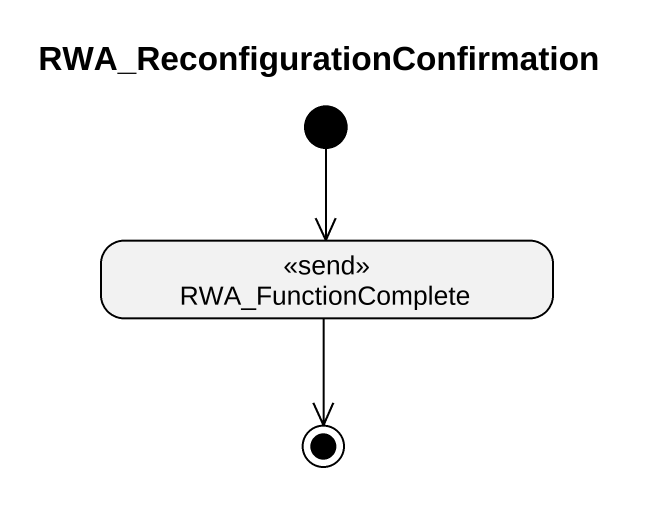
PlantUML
@startuml
title RWA_ReconfigurationConfirmation
hide empty description
state RWA_FunctionComplete <<send>>
[*] --> RWA_FunctionComplete
RWA_FunctionComplete --> [*]
@enduml
